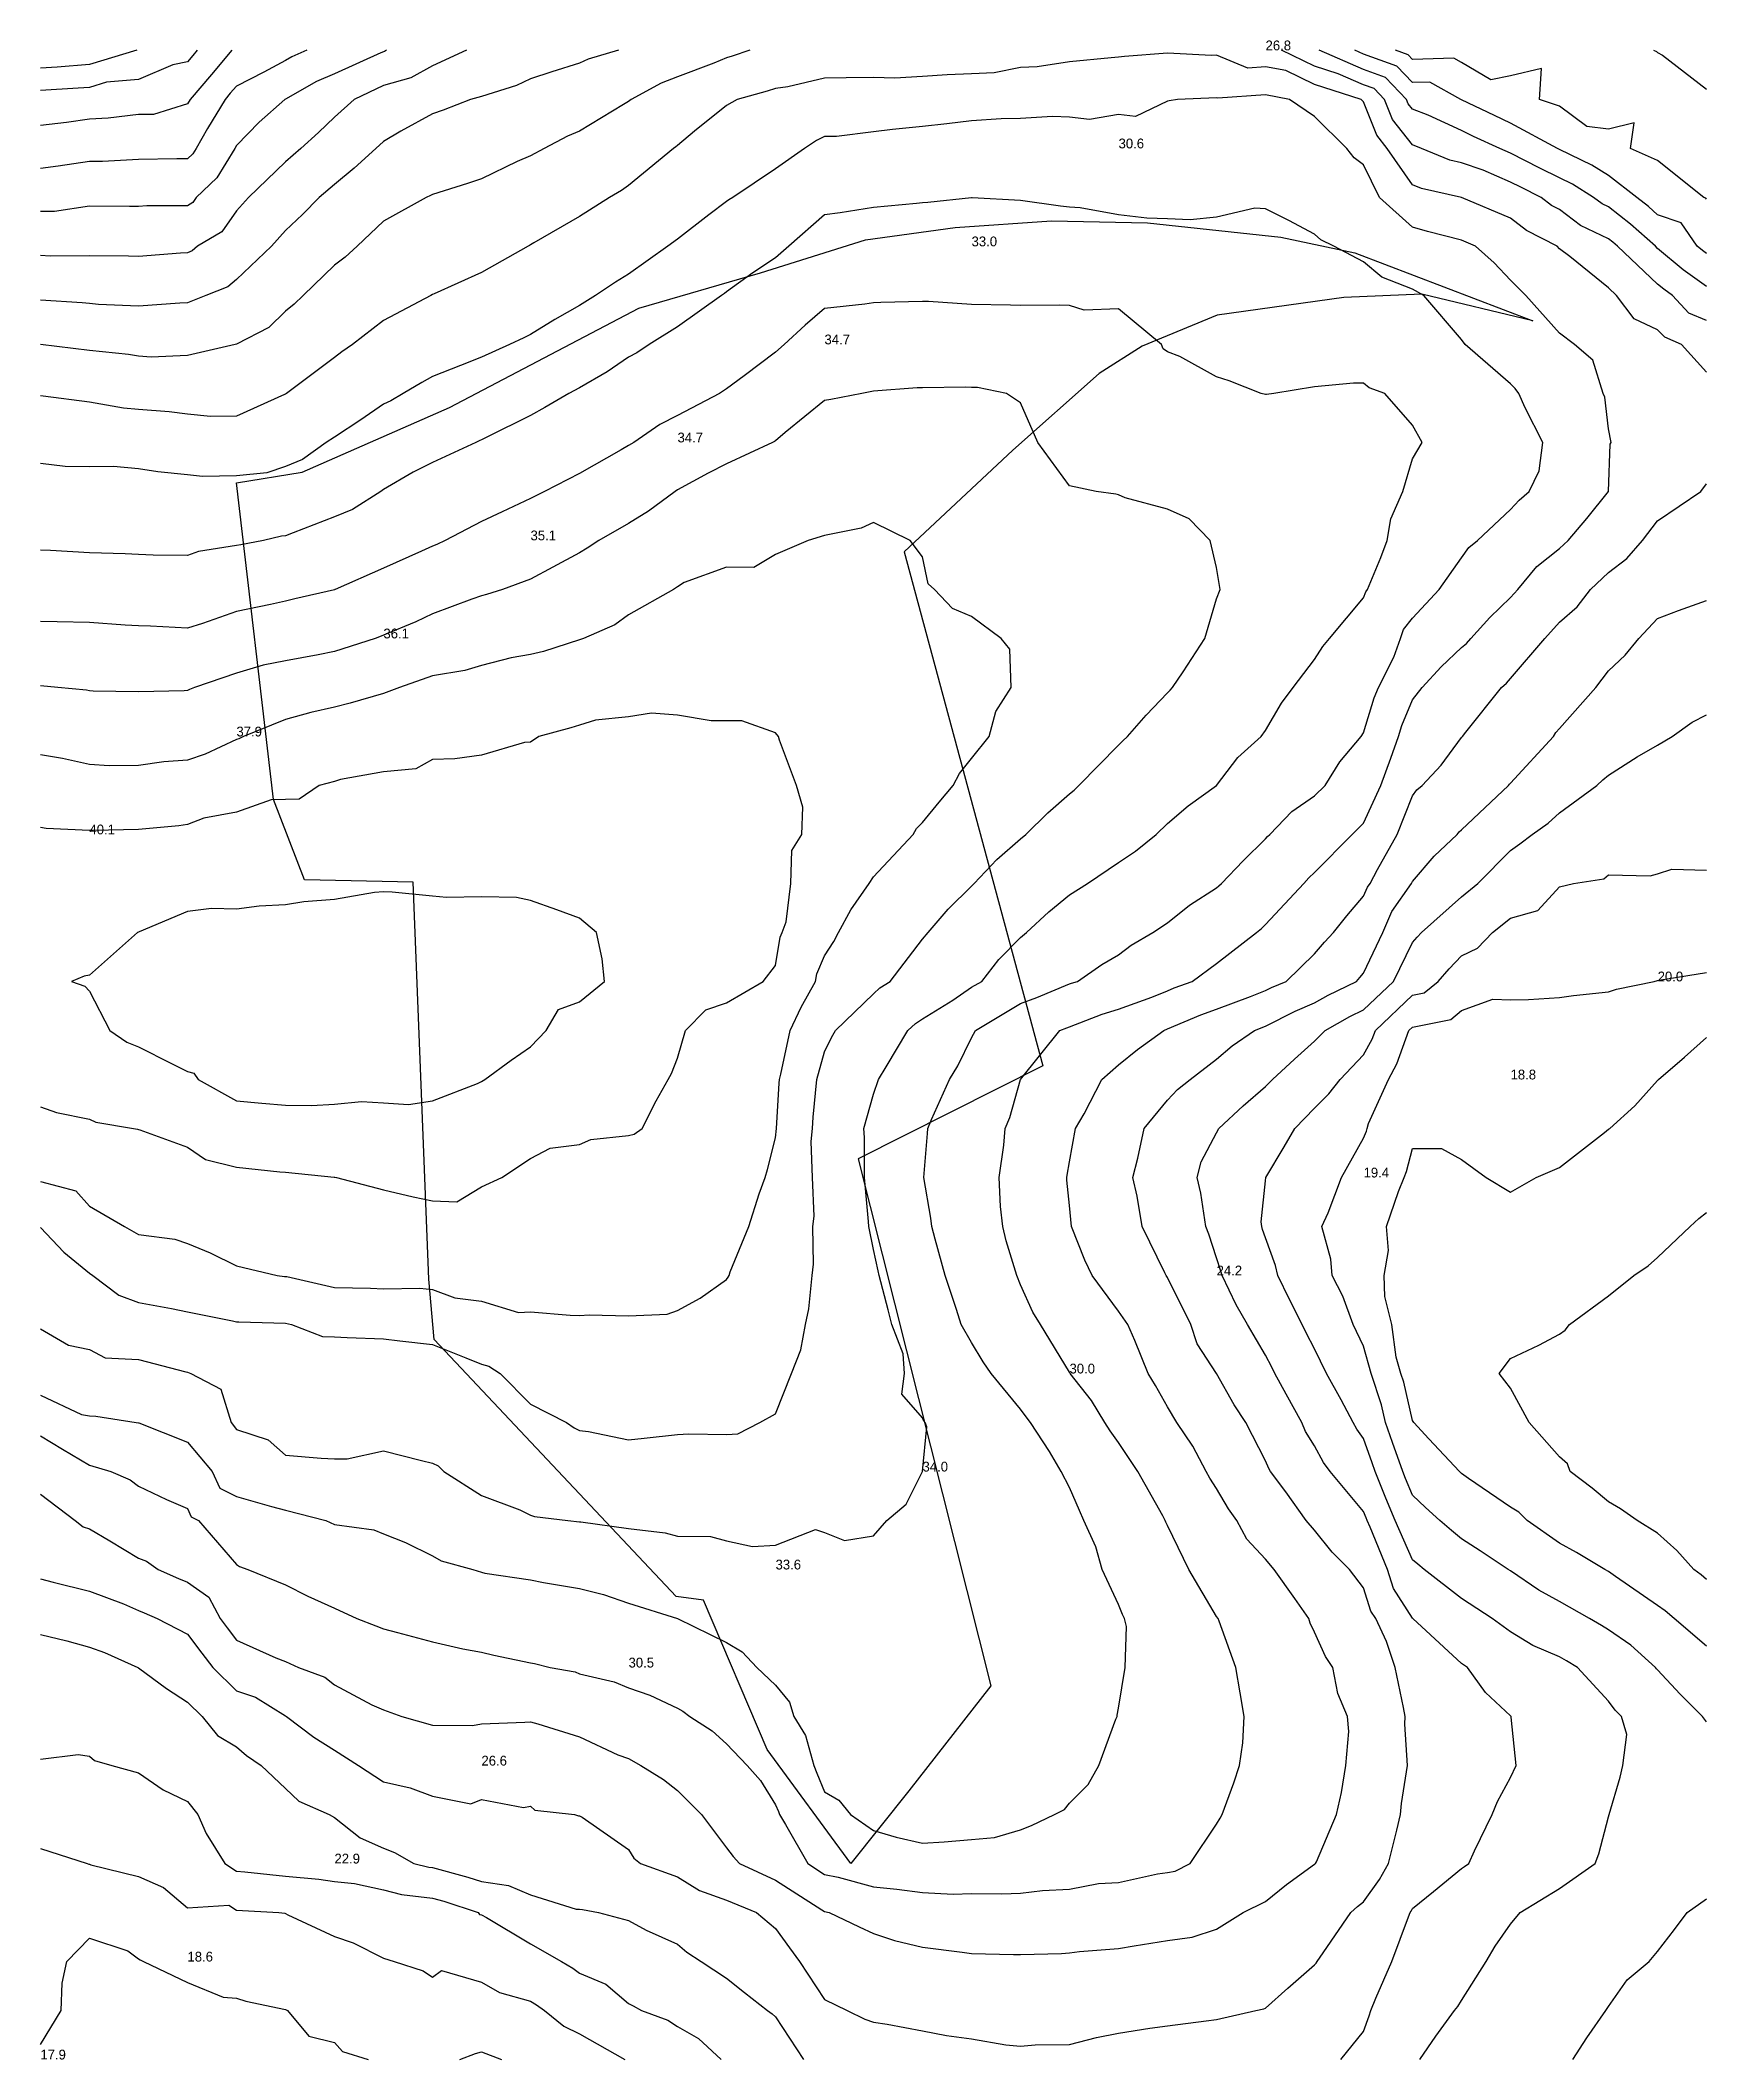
# Model space of a CAD drawing. Extents: x 0 to 170, y 0 to 206.
import ezdxf

# ---------------------------------------------------------------- set-up
doc = ezdxf.new("R2010")
doc.units = 0
for name, color, linetype in [('CONTOURS_MAJEURES', 3, 'CONTINUOUS'), ('CONTOURS_MINEURES', 8, 'CONTINUOUS'), ('PARCELLE', 4, 'CONTINUOUS'), ('POINTS_COTES', 7, 'CONTINUOUS')]:
    doc.layers.add(name, color=color, linetype=linetype)

msp = doc.modelspace()

# ---------------------------------------------------------------- linework, layer by layer
at = {"layer": 'CONTOURS_MAJEURES'}
for points in [[(35.298, 205.002), (35.102, 204.895), (34.995, 204.863), (34.735, 204.742), (29.999, 202.615), (28.167, 201.831), (25.004, 200.034), (24.931, 199.994), (22.312, 197.685), (19.998, 195.278), (19.84, 194.998), (18.002, 191.998), (15.906, 190.002), (15.539, 189.465), (15.002, 189.145), (10.854, 189.145), (9.996, 189.079), (9.079, 189.084), (5.001, 189.105), (1.425, 188.574), (-0.005, 188.568)], [(170, 189.817), (169.924, 189.926), (169.706, 190.002), (165.004, 193.778), (162.233, 194.998), (162.605, 197.6), (159.998, 196.95), (157.768, 197.229), (155.003, 199.303), (152.933, 199.994), (153.143, 203.142), (149.996, 202.416), (147.998, 201.997), (145.001, 203.75), (144.197, 204.198), (139.995, 204.069), (139.541, 204.547), (138.272, 205.002)], [(164.587, 205.002), (164.879, 204.877), (165.004, 204.793), (165.504, 204.501), (170, 201.043)], [(-0.005, 63.646), (2.267, 62.269), (5.001, 60.655), (7.176, 59.996), (9.164, 59.163), (9.996, 58.514), (12.869, 57.129), (15.002, 56.213), (15.382, 55.379), (16.142, 54.999), (19.998, 50.513), (20.305, 50.309), (21.162, 50.003), (25.004, 48.444), (27.283, 47.28), (29.999, 46.042), (32.297, 44.995), (34.237, 44.237), (34.995, 43.95), (36.433, 43.56), (40.001, 42.635), (43.091, 41.905), (44.996, 41.566), (46.256, 41.256), (50.003, 40.49), (50.416, 40.412), (52.001, 39.999), (54.546, 39.547), (54.998, 39.366), (58.525, 38.523), (60.004, 37.937), (62.191, 37.19), (64.999, 35.835), (65.551, 35.554), (66.265, 35.002), (68.545, 33.55), (69.995, 32.226), (72.12, 29.995), (73.459, 28.456), (75.001, 25.985), (75.296, 25.294), (75.415, 24.999), (76.014, 23.986), (78.312, 20.002), (79.996, 18.883), (81.403, 18.595), (85.003, 17.611), (87.39, 17.388), (89.998, 17.041), (93.127, 16.873), (95.004, 16.924), (98.087, 16.912), (99.999, 16.974), (102.235, 17.236), (104.995, 17.368), (107.944, 17.945), (110.001, 18.08), (113.958, 18.962), (114.996, 19.071), (115.793, 19.205), (117.318, 20.002), (120.003, 24.021), (120.384, 24.618), (120.558, 24.999), (121.758, 28.24), (122.35, 29.995), (122.684, 32.314), (122.802, 35.002), (122.406, 37.406), (121.979, 39.999), (120.261, 44.737), (120.164, 44.995), (120.003, 45.213), (117.179, 50.003), (114.996, 54.473), (114.824, 54.827), (114.74, 54.999), (114.505, 55.491), (111.978, 59.996), (110.001, 62.957), (109.136, 64.138), (108.592, 65.003), (107.243, 67.247), (105.078, 69.999), (104.995, 70.142), (102.041, 74.996), (101.255, 76.254), (99.999, 79.054), (99.607, 80.003), (98.545, 83.545), (98.198, 85), (97.947, 87.053), (97.816, 89.996), (98.305, 93.305), (98.441, 95.004), (98.899, 96.105), (99.999, 100), (104.019, 104.996), (104.733, 105.259), (104.995, 105.368), (108.343, 106.655), (110.001, 107.169), (113.407, 108.411), (114.996, 109.049), (115.667, 109.333), (117.5, 110.004), (120.003, 111.845), (124.077, 115), (124.585, 115.413), (124.998, 115.798), (128.909, 119.997), (129.415, 120.586), (130.004, 121.127), (133.841, 125.004), (135, 126.154), (136.755, 130.001), (137.768, 132.77), (138.562, 134.997), (138.894, 136.1), (139.995, 138.717), (140.989, 140.004), (142.918, 142.083), (145.001, 144.069), (145.509, 144.493), (145.954, 145.001), (147.878, 147.119), (149.996, 149.171), (150.753, 149.997), (152.677, 152.324), (155.003, 154.188), (155.867, 155.005), (157.782, 157.221), (159.998, 160.001), (160.171, 164.825), (160.259, 164.998), (159.998, 166.388), (159.611, 169.618), (159.443, 170.005), (158.376, 173.379), (156.529, 175.001), (155.003, 176.146), (151.54, 179.998), (149.996, 181.557), (148.331, 183.336), (146.421, 185.005), (145.001, 185.638), (141.512, 186.52), (139.995, 186.946), (136.624, 190.002), (135, 193.333), (134.041, 194.039), (133.3, 194.998), (130.004, 198.261), (127.425, 199.994), (124.998, 200.454), (120.126, 200.118), (120.003, 200.168), (115.998, 199.994), (115.158, 199.833), (114.996, 199.806), (111.73, 198.265), (110.001, 198.462), (107.036, 197.957), (104.995, 198.17), (103.261, 198.26), (99.999, 198.034), (98.025, 198.019), (95.004, 197.802), (92.485, 197.512), (89.998, 197.246), (86.921, 196.917), (85.003, 196.699), (81.217, 196.217), (79.996, 196.197), (79.177, 195.817), (77.971, 194.998), (75.001, 192.904), (70.638, 190.002), (70.241, 189.756), (69.995, 189.589), (68.196, 188.203), (64.999, 185.745), (64.013, 185.005), (60.004, 182.175), (58.658, 181.344), (56.622, 179.998), (54.998, 178.964), (52.473, 177.527), (50.003, 176.018), (49.333, 175.67), (47.87, 175.001), (44.996, 173.711), (42.846, 172.85), (40.001, 171.712), (38.909, 171.095), (37.026, 170.005), (35.761, 169.239), (34.995, 168.901), (32.684, 167.314), (29.999, 165.541), (29.157, 164.998), (26.745, 163.256), (25.004, 162.552), (23.097, 161.905), (19.998, 161.599), (16.519, 161.518), (15.002, 161.7), (11.98, 161.981), (9.996, 162.304), (7.46, 162.538), (5.001, 162.499), (2.537, 162.538), (-0.005, 162.85)], [(-0.005, 97.204), (1.634, 96.64), (5.001, 95.96), (5.639, 95.641), (9.497, 95.004), (9.918, 94.925), (9.996, 94.902), (10.144, 94.856), (15.002, 93.085), (16.844, 91.842), (19.998, 91.047), (24.417, 90.583), (25.004, 90.529), (29.96, 90.036), (29.999, 90.035), (30.036, 90.033), (30.217, 89.996), (34.995, 88.733), (38.036, 88.035), (40.001, 87.611), (42.469, 87.527), (44.996, 89.053), (47.082, 89.996), (50.003, 91.943), (52.001, 93.001), (54.998, 93.369), (56.142, 93.859), (60.004, 94.288), (60.588, 94.418), (61.409, 95.004), (62.814, 97.814), (64.054, 100), (64.397, 100.603), (64.999, 102.186), (65.802, 104.996), (67.88, 107.117), (69.995, 107.832), (73.749, 110.004), (75.001, 111.624), (75.469, 114.532), (75.669, 115), (76.096, 116.096), (76.55, 119.997), (76.654, 123.348), (77.681, 125.004), (77.783, 127.787), (77.13, 130.001), (75.395, 134.603), (75.301, 134.997), (75.001, 135.373), (71.571, 136.573), (69.995, 136.603), (68.422, 136.573), (64.999, 137.154), (62.359, 137.358), (60.004, 137.012), (56.644, 136.643), (54.998, 136.142), (54.123, 135.874), (50.864, 134.997), (50.003, 134.402), (49.392, 134.388), (44.996, 133.102), (42.272, 132.726), (40.001, 132.655), (38.299, 131.699), (34.995, 131.373), (30.599, 130.6), (29.999, 130.392), (28.449, 130.001), (26.392, 128.613), (25.004, 128.573), (23.532, 128.531), (19.998, 127.267), (16.668, 126.67), (15.002, 126.025), (14.123, 125.882), (9.996, 125.5), (5.406, 125.409), (5.001, 125.404), (0.601, 125.609), (-0.005, 125.718)], [(170, 34.446), (169.597, 35.002), (167.291, 37.29), (165.004, 39.749), (164.877, 39.872), (164.787, 39.999), (162.277, 42.273), (159.998, 43.833), (159.282, 44.279), (158.039, 44.995), (155.003, 46.749), (152.894, 47.893), (149.996, 49.849), (149.759, 50.003), (146.9, 51.903), (145.001, 53.126), (143.969, 53.969), (142.776, 54.999), (141.331, 56.333), (139.995, 57.584), (139.29, 59.29), (139.007, 59.996), (137.949, 62.952), (137.231, 65.003), (136.813, 66.817), (135.784, 69.999), (135, 72.793), (133.938, 74.996), (132.88, 77.879), (131.784, 80.003), (131.66, 81.66), (130.752, 85), (131.395, 86.391), (132.758, 89.996), (135, 94.016), (135.286, 94.716), (135.362, 95.004), (135.499, 95.503), (137.527, 100), (138.405, 101.59), (139.634, 104.996), (139.995, 105.338), (143.889, 106.109), (145.001, 107.019), (148.201, 108.204), (149.996, 108.116), (151.839, 108.161), (155.003, 108.349), (156.435, 108.568), (159.998, 108.945), (160.806, 109.195), (164.647, 110.004), (165.004, 110.107), (165.114, 110.114), (170, 110.921)], [(-0.005, 21.528), (4.763, 20.002), (4.942, 19.944), (5.001, 19.946), (5.131, 19.872), (9.996, 18.677), (12.55, 17.55), (15.002, 15.495), (19.234, 15.761), (19.998, 15.252), (24.337, 14.995), (24.929, 14.92), (25.004, 14.899), (25.236, 14.762), (29.999, 12.559), (31.896, 11.895), (34.995, 10.345), (36.083, 9.998), (39.042, 9.042), (40.001, 8.392), (40.928, 9.071), (44.996, 7.883), (46.827, 6.829), (50.003, 5.948), (50.597, 5.596), (51.43, 5.002), (53.386, 3.39), (54.998, 2.608), (59.631, 0.006)], [(156.359, 0.006), (157.783, 2.221), (159.704, 5.002), (159.998, 5.418), (161.881, 8.119), (164.154, 9.998), (165.004, 11.02), (166.718, 13.28), (168.019, 14.995), (170, 16.382)]]:
    msp.add_lwpolyline(points, dxfattribs=at)
at = {"layer": 'CONTOURS_MINEURES'}
for points in [[(9.841, 205.002), (5.001, 203.55), (1.714, 203.283), (-0.005, 203.181)], [(15.991, 205.002), (15.539, 204.464), (15.002, 203.834), (13.511, 203.51), (9.996, 202.01), (6.754, 201.752), (5.001, 201.226), (3.862, 201.134), (-0.005, 200.905)], [(19.521, 205.002), (17.457, 202.541), (15.287, 199.994), (15.002, 199.527), (11.523, 198.471), (9.996, 198.443), (6.918, 198.078), (5.001, 197.987), (2.648, 197.646), (-0.005, 197.342)], [(27.187, 205.002), (25.657, 204.348), (25.004, 203.977), (22.779, 202.776), (19.998, 201.362), (19.375, 200.619), (18.842, 199.994), (17.046, 197.042), (15.891, 194.998), (15.553, 194.447), (15.002, 193.922), (13.925, 193.922), (9.996, 193.849), (6.339, 193.66), (5.001, 193.666), (1.812, 193.185), (-0.005, 192.956)], [(35.298, 205.002), (35.102, 204.895), (34.995, 204.863), (34.735, 204.742), (29.999, 202.615), (28.167, 201.831), (25.004, 200.034), (24.931, 199.994), (22.312, 197.685), (19.998, 195.278), (19.84, 194.998), (18.002, 191.998), (15.906, 190.002), (15.539, 189.465), (15.002, 189.145), (10.854, 189.145), (9.996, 189.079), (9.079, 189.084), (5.001, 189.105), (1.425, 188.574), (-0.005, 188.568)], [(43.484, 205.002), (40.001, 203.423), (37.786, 202.21), (34.995, 201.398), (31.998, 199.994), (29.999, 198.184), (28.38, 196.618), (26.561, 194.998), (25.004, 193.638), (21.216, 190.002), (19.998, 188.642), (18.522, 186.482), (16.041, 185.005), (15.476, 184.53), (15.002, 184.344), (14.287, 184.29), (9.996, 183.963), (9.002, 184.009), (5.001, 184.028), (0.991, 184.009), (-0.005, 184.072)], [(58.965, 205.002), (55.885, 204.115), (54.998, 203.696), (52.181, 202.819), (50.003, 202.086), (48.584, 201.413), (44.996, 200.277), (43.886, 199.994), (41.094, 198.902), (40.001, 198.537), (36.756, 196.756), (34.995, 195.686), (34.229, 194.998), (32.025, 192.973), (29.999, 191.329), (28.456, 190.002), (26.744, 188.261), (25.004, 186.604), (23.584, 185.005), (19.998, 181.611), (19.123, 180.875), (16.884, 179.998), (15.002, 179.243), (14.218, 179.215), (9.996, 178.899), (5.916, 179.082), (5.001, 179.169), (4.255, 179.254), (-0.005, 179.523)], [(72.389, 205.002), (70.585, 204.412), (69.995, 204.251), (68.697, 203.701), (64.999, 202.302), (63.34, 201.658), (60.256, 199.994), (60.122, 199.877), (60.004, 199.791), (59.493, 199.485), (54.998, 196.757), (53.763, 196.233), (51.395, 194.998), (50.003, 194.253), (48.652, 193.65), (44.996, 191.901), (43.569, 191.429), (40.001, 190.288), (39.815, 190.188), (39.34, 190.002), (34.995, 187.557), (32.301, 185.005), (31.106, 183.896), (29.999, 183.068), (26.816, 179.998), (25.901, 179.1), (25.004, 178.404), (23.292, 176.71), (19.998, 175.034), (19.866, 175.001), (15.002, 173.867), (11.292, 173.708), (9.996, 173.807), (8.969, 173.974), (5.001, 174.383), (-0.005, 175.001)], [(170, 172.153), (167.439, 175.001), (165.721, 175.719), (165.004, 176.488), (162.615, 177.613), (160.822, 179.998), (159.998, 180.753), (156.031, 183.974), (155.003, 184.742), (154.741, 185.005), (151.623, 186.628), (149.996, 187.877), (145.001, 190.002), (140.904, 190.909), (139.995, 191.292), (137.397, 194.998), (136.341, 196.34), (135, 199.739), (134.743, 199.994), (130.004, 201.531), (127.068, 202.932), (124.998, 203.323), (123.2, 203.199), (120.003, 204.503), (119.482, 204.481), (114.996, 204.716), (110.62, 204.382), (110.001, 204.304), (109.247, 204.248), (104.995, 203.835), (101.692, 203.305), (99.999, 203.238), (97.293, 202.708), (95.004, 202.621), (92.51, 202.489), (89.998, 202.336), (87.167, 202.164), (85.003, 202.227), (82.205, 202.204), (79.996, 202.158), (76.27, 201.267), (75.001, 201.11), (74.161, 200.835), (71.08, 199.994), (69.995, 199.382), (66.748, 196.747), (64.999, 195.308), (64.835, 195.163), (64.607, 194.998), (60.004, 191.205), (59.289, 190.715), (58.061, 190.002), (54.998, 188.051), (50.343, 185.346), (50.003, 185.147), (49.907, 185.101), (49.756, 185.005), (44.996, 182.341), (40.167, 180.165), (40.001, 180.088), (39.828, 179.998), (34.995, 177.431), (31.843, 175.001), (30.762, 174.238), (29.999, 173.666), (25.119, 170.005), (25.004, 169.93), (24.886, 169.887), (19.998, 167.662), (17.357, 167.645), (15.002, 167.888), (13.131, 168.134), (9.996, 168.372), (8.475, 168.48), (5.001, 169.105), (0.271, 169.729), (-0.005, 169.753)], [(170, 177.438), (168.194, 178.192), (166.51, 179.998), (165.625, 180.62), (165.004, 181.145), (160.922, 185.005), (160.433, 185.44), (159.998, 185.784), (157.131, 187.134), (155.003, 188.757), (154.183, 189.184), (153.118, 190.002), (151.031, 191.034), (149.996, 191.564), (147.21, 192.789), (145.001, 193.52), (143.789, 193.789), (140.918, 194.998), (139.995, 195.345), (137.947, 197.946), (137.139, 199.994), (136.096, 201.094), (135, 201.487), (132.393, 202.608), (130.004, 203.382), (126.609, 205.002)], [(170, 180.905), (167.596, 182.595), (165.004, 184.787), (164.773, 185.005), (162.247, 187.25), (159.998, 189.028), (159.336, 189.34), (158.469, 190.002), (156.332, 191.331), (155.003, 191.983), (152.983, 192.982), (149.996, 194.512), (148.89, 194.998), (146.229, 196.226), (145.001, 196.821), (141.605, 198.387), (139.995, 198.992), (139.553, 199.553), (139.379, 199.994), (137.245, 202.245), (135, 203.049), (130.458, 205.002)], [(170, 184.266), (169.566, 184.571), (169.052, 185.005), (167.388, 187.389), (165.004, 188.222), (164.061, 189.06), (162.87, 190.002), (159.998, 192.222), (158.287, 193.287), (155.003, 194.896), (154.934, 194.93), (154.801, 194.998), (149.996, 197.581), (148.345, 198.343), (145.001, 199.963), (144.933, 199.994), (141.761, 201.761), (139.995, 201.707), (138.393, 203.396), (135, 204.611), (134.091, 205.002)], [(170, 189.817), (169.924, 189.926), (169.706, 190.002), (165.004, 193.778), (162.233, 194.998), (162.605, 197.6), (159.998, 196.95), (157.768, 197.229), (155.003, 199.303), (152.933, 199.994), (153.143, 203.142), (149.996, 202.416), (147.998, 201.997), (145.001, 203.75), (144.197, 204.198), (139.995, 204.069), (139.541, 204.547), (138.272, 205.002)], [(164.587, 205.002), (164.879, 204.877), (165.004, 204.793), (165.504, 204.501), (170, 201.043)], [(-0.005, 63.646), (2.267, 62.269), (5.001, 60.655), (7.176, 59.996), (9.164, 59.163), (9.996, 58.514), (12.869, 57.129), (15.002, 56.213), (15.382, 55.379), (16.142, 54.999), (19.998, 50.513), (20.305, 50.309), (21.162, 50.003), (25.004, 48.444), (27.283, 47.28), (29.999, 46.042), (32.297, 44.995), (34.237, 44.237), (34.995, 43.95), (36.433, 43.56), (40.001, 42.635), (43.091, 41.905), (44.996, 41.566), (46.256, 41.256), (50.003, 40.49), (50.416, 40.412), (52.001, 39.999), (54.546, 39.547), (54.998, 39.366), (58.525, 38.523), (60.004, 37.937), (62.191, 37.19), (64.999, 35.835), (65.551, 35.554), (66.265, 35.002), (68.545, 33.55), (69.995, 32.226), (72.12, 29.995), (73.459, 28.456), (75.001, 25.985), (75.296, 25.294), (75.415, 24.999), (76.014, 23.986), (78.312, 20.002), (79.996, 18.883), (81.403, 18.595), (85.003, 17.611), (87.39, 17.388), (89.998, 17.041), (93.127, 16.873), (95.004, 16.924), (98.087, 16.912), (99.999, 16.974), (102.235, 17.236), (104.995, 17.368), (107.944, 17.945), (110.001, 18.08), (113.958, 18.962), (114.996, 19.071), (115.793, 19.205), (117.318, 20.002), (120.003, 24.021), (120.384, 24.618), (120.558, 24.999), (121.758, 28.24), (122.35, 29.995), (122.684, 32.314), (122.802, 35.002), (122.406, 37.406), (121.979, 39.999), (120.261, 44.737), (120.164, 44.995), (120.003, 45.213), (117.179, 50.003), (114.996, 54.473), (114.824, 54.827), (114.74, 54.999), (114.505, 55.491), (111.978, 59.996), (110.001, 62.957), (109.136, 64.138), (108.592, 65.003), (107.243, 67.247), (105.078, 69.999), (104.995, 70.142), (102.041, 74.996), (101.255, 76.254), (99.999, 79.054), (99.607, 80.003), (98.545, 83.545), (98.198, 85), (97.947, 87.053), (97.816, 89.996), (98.305, 93.305), (98.441, 95.004), (98.899, 96.105), (99.999, 100), (104.019, 104.996), (104.733, 105.259), (104.995, 105.368), (108.343, 106.655), (110.001, 107.169), (113.407, 108.411), (114.996, 109.049), (115.667, 109.333), (117.5, 110.004), (120.003, 111.845), (124.077, 115), (124.585, 115.413), (124.998, 115.798), (128.909, 119.997), (129.415, 120.586), (130.004, 121.127), (133.841, 125.004), (135, 126.154), (136.755, 130.001), (137.768, 132.77), (138.562, 134.997), (138.894, 136.1), (139.995, 138.717), (140.989, 140.004), (142.918, 142.083), (145.001, 144.069), (145.509, 144.493), (145.954, 145.001), (147.878, 147.119), (149.996, 149.171), (150.753, 149.997), (152.677, 152.324), (155.003, 154.188), (155.867, 155.005), (157.782, 157.221), (159.998, 160.001), (160.171, 164.825), (160.259, 164.998), (159.998, 166.388), (159.611, 169.618), (159.443, 170.005), (158.376, 173.379), (156.529, 175.001), (155.003, 176.146), (151.54, 179.998), (149.996, 181.557), (148.331, 183.336), (146.421, 185.005), (145.001, 185.638), (141.512, 186.52), (139.995, 186.946), (136.624, 190.002), (135, 193.333), (134.041, 194.039), (133.3, 194.998), (130.004, 198.261), (127.425, 199.994), (124.998, 200.454), (120.126, 200.118), (120.003, 200.168), (115.998, 199.994), (115.158, 199.833), (114.996, 199.806), (111.73, 198.265), (110.001, 198.462), (107.036, 197.957), (104.995, 198.17), (103.261, 198.26), (99.999, 198.034), (98.025, 198.019), (95.004, 197.802), (92.485, 197.512), (89.998, 197.246), (86.921, 196.917), (85.003, 196.699), (81.217, 196.217), (79.996, 196.197), (79.177, 195.817), (77.971, 194.998), (75.001, 192.904), (70.638, 190.002), (70.241, 189.756), (69.995, 189.589), (68.196, 188.203), (64.999, 185.745), (64.013, 185.005), (60.004, 182.175), (58.658, 181.344), (56.622, 179.998), (54.998, 178.964), (52.473, 177.527), (50.003, 176.018), (49.333, 175.67), (47.87, 175.001), (44.996, 173.711), (42.846, 172.85), (40.001, 171.712), (38.909, 171.095), (37.026, 170.005), (35.761, 169.239), (34.995, 168.901), (32.684, 167.314), (29.999, 165.541), (29.157, 164.998), (26.745, 163.256), (25.004, 162.552), (23.097, 161.905), (19.998, 161.599), (16.519, 161.518), (15.002, 161.7), (11.98, 161.981), (9.996, 162.304), (7.46, 162.538), (5.001, 162.499), (2.537, 162.538), (-0.005, 162.85)], [(-0.005, 67.779), (4.203, 65.8), (5.001, 65.677), (5.64, 65.642), (9.779, 65.003), (9.996, 64.973), (10.038, 64.961), (15.002, 62.975), (17.532, 59.996), (18.304, 58.301), (19.998, 57.454), (23.561, 56.44), (25.004, 56.048), (29.123, 54.999), (29.999, 54.593), (34.031, 54.036), (34.995, 53.637), (37.248, 52.751), (40.001, 51.377), (40.897, 50.899), (44.122, 50.003), (44.996, 49.725), (45.358, 49.641), (50.003, 48.949), (51.32, 48.682), (54.998, 48.045), (57.446, 47.444), (60.004, 46.566), (64.999, 44.995), (69.995, 42.551), (71.606, 41.607), (73.091, 39.999), (75.001, 38.21), (76.444, 36.446), (76.856, 35.002), (78.06, 33.061), (78.902, 29.995), (79.229, 29.228), (79.996, 27.326), (81.476, 26.476), (82.656, 24.999), (85.003, 23.369), (87.308, 22.693), (89.998, 22.06), (92.216, 22.216), (95.004, 22.442), (97.342, 22.66), (99.999, 23.424), (101.126, 23.872), (103.481, 24.999), (104.475, 25.519), (104.995, 26.161), (106.916, 28.078), (107.999, 29.995), (109.715, 34.716), (109.874, 35.002), (109.874, 35.129), (110.001, 35.835), (110.658, 39.999), (110.823, 44.173), (110.62, 44.995), (110.402, 45.397), (110.001, 46.442), (108.332, 50.003), (107.679, 52.32), (106.465, 54.999), (106.013, 56.015), (104.995, 58.36), (104.139, 59.996), (102.951, 62.044), (101.006, 65.003), (100.579, 65.583), (99.999, 66.356), (97.011, 69.999), (96.178, 71.174), (95.004, 73.173), (93.956, 74.996), (93.468, 76.532), (92.311, 80.003), (91.302, 83.699), (90.953, 85), (90.838, 85.838), (90.116, 89.996), (90.506, 94.496), (90.545, 95.004), (90.92, 95.924), (92.755, 100), (93.606, 101.395), (95.004, 104.244), (95.394, 104.996), (99.999, 107.743), (101.649, 108.35), (104.995, 109.741), (105.184, 109.814), (105.796, 110.004), (108.278, 111.724), (110.001, 112.717), (111.299, 113.702), (113.485, 115), (114.996, 115.991), (117.224, 117.773), (120.003, 119.564), (120.242, 119.758), (120.498, 119.997), (122.707, 122.294), (124.998, 124.549), (125.208, 124.794), (125.437, 125.004), (127.68, 127.324), (130.004, 128.941), (131.072, 130.001), (132.584, 132.417), (134.741, 134.997), (135, 135.363), (136.072, 138.929), (136.524, 140.004), (138.086, 143.092), (138.753, 145.001), (139.088, 145.908), (139.995, 147.061), (142.722, 149.997), (145.001, 153.22), (145.739, 154.266), (146.631, 155.005), (149.996, 158.14), (150.881, 159.118), (151.899, 160.001), (152.905, 162.094), (153.283, 164.998), (151.483, 168.518), (150.824, 170.005), (150.479, 170.487), (149.996, 170.974), (145.354, 175.001), (145.001, 175.501), (141.139, 179.998), (139.995, 180.619), (136.859, 181.862), (135, 183.421), (131.963, 185.005), (130.653, 185.654), (130.004, 186.239), (127.369, 187.635), (124.998, 188.818), (123.888, 188.891), (120.003, 187.975), (117.307, 187.696), (114.996, 187.808), (112.872, 187.877), (110.001, 188.233), (106.071, 188.927), (104.995, 189.012), (104.078, 189.085), (99.999, 189.686), (95.06, 189.946), (95.004, 189.952), (90.539, 189.462), (89.998, 189.457), (89.374, 189.377), (85.003, 188.965), (81.584, 188.417), (79.996, 188.214), (76.354, 185.005), (75.001, 183.832), (72.701, 182.299), (69.995, 180.369), (69.787, 180.206), (69.501, 179.998), (64.999, 176.798), (62.115, 175.001), (60.856, 174.15), (60.004, 173.687), (57.814, 172.191), (54.998, 170.578), (53.905, 170.005), (51.455, 168.549), (50.003, 167.729), (45.533, 165.534), (44.996, 165.254), (44.815, 165.18), (44.409, 164.998), (40.001, 162.954), (38.041, 161.958), (34.995, 160.191), (34.728, 160.001), (31.837, 158.163), (29.999, 157.393), (25.777, 155.778), (25.004, 155.465), (24.592, 155.416), (22.76, 155.005), (20.443, 154.56), (19.998, 154.471), (16.129, 153.876), (15.002, 153.467), (11.506, 153.495), (9.996, 153.563), (8.631, 153.636), (5.001, 153.744), (1.02, 153.98), (-0.005, 154.003)], [(-0.005, 74.561), (2.875, 72.874), (5.001, 72.436), (6.611, 71.61), (9.996, 71.435), (14.846, 70.156), (15.002, 70.125), (15.335, 69.999), (18.399, 68.401), (19.472, 65.003), (19.998, 64.288), (23.233, 63.231), (25.004, 61.665), (28.651, 61.347), (29.999, 61.285), (31.306, 61.305), (34.995, 62.107), (38.871, 61.126), (40.001, 60.851), (40.57, 60.566), (41.147, 59.996), (44.996, 57.549), (48.918, 56.082), (50.003, 55.532), (50.416, 55.413), (53.823, 54.999), (54.998, 54.875), (55.147, 54.85), (60.004, 54.193), (63.736, 53.736), (64.999, 53.394), (68.366, 53.37), (69.995, 52.936), (72.645, 52.354), (75.001, 52.47), (79.079, 54.081), (79.996, 53.784), (82.044, 52.955), (85.003, 53.421), (86.365, 54.999), (88.333, 56.665), (89.998, 59.996), (90.453, 64.548), (90.258, 65.003), (90.125, 65.13), (89.998, 65.468), (87.903, 67.904), (88.177, 69.999), (88.01, 71.988), (86.88, 74.996), (86.491, 76.488), (85.575, 80.003), (85.468, 80.469), (85.003, 82.648), (84.529, 85), (84.499, 85.503), (84.064, 89.996), (84.064, 94.065), (84.013, 95.004), (85.003, 98.512), (85.509, 100), (86.298, 101.295), (88.496, 104.996), (89.274, 105.722), (89.998, 106.175), (93.079, 108.078), (95.004, 109.419), (96.062, 110.004), (97.777, 112.227), (99.999, 114.472), (100.603, 115), (102.892, 117.104), (104.995, 118.844), (106.815, 119.997), (110.001, 122.143), (111.717, 123.284), (113.833, 125.004), (114.996, 126.122), (117.091, 127.91), (120.003, 130.001), (122.164, 132.835), (124.551, 134.997), (124.998, 135.61), (126.617, 138.385), (127.83, 140.004), (130.004, 142.847), (130.842, 144.163), (131.509, 145.001), (135, 149.141), (135.231, 149.766), (135.413, 149.997), (136.754, 153.246), (137.397, 155.005), (137.794, 157.207), (139.02, 160.001), (139.995, 163.332), (140.98, 164.998), (139.995, 166.765), (137.177, 170.005), (135.573, 170.579), (135, 171.028), (133.976, 171.028), (130.004, 170.662), (125.832, 170.005), (125.11, 169.892), (124.998, 169.894), (124.564, 170.005), (121.282, 171.285), (120.003, 171.697), (116.248, 173.752), (114.996, 174.224), (114.548, 174.553), (114.394, 175.001), (110.001, 178.642), (106.504, 178.492), (104.995, 178.951), (103.996, 178.999), (99.999, 178.963), (98.992, 178.99), (95.004, 179.061), (90.624, 179.373), (89.998, 179.385), (85.736, 179.264), (85.003, 179.236), (84.113, 179.11), (79.996, 178.662), (78.041, 176.958), (75.889, 175.001), (75.001, 174.194), (71.797, 171.804), (69.995, 170.469), (69.281, 170.005), (64.999, 167.752), (63.188, 166.813), (60.544, 164.998), (60.004, 164.673), (59.248, 164.243), (54.998, 161.829), (51.43, 160.001), (50.003, 159.287), (47.096, 157.906), (44.996, 156.932), (41.288, 155.005), (40.428, 154.577), (40.001, 154.414), (38.881, 153.885), (34.995, 152.154), (30.083, 149.997), (30.023, 149.974), (29.999, 149.964), (25.971, 149.03), (25.004, 148.806), (23.464, 148.46), (19.998, 147.754), (16.527, 146.526), (15.002, 146.028), (11.239, 146.242), (9.996, 146.294), (8.637, 146.36), (5.001, 146.632), (1.697, 146.7), (-0.005, 146.734)], [(-0.005, 84.89), (2.382, 82.386), (5.001, 80.23), (5.351, 80.003), (7.985, 77.987), (9.996, 77.248), (13.37, 76.629), (15.002, 76.283), (19.608, 75.387), (19.998, 75.284), (20.254, 75.252), (25.004, 75.139), (25.616, 74.996), (28.765, 73.761), (29.999, 73.725), (31.309, 73.686), (34.995, 73.535), (36.675, 73.319), (40.001, 72.944), (43.414, 71.582), (44.996, 70.94), (45.759, 70.761), (46.903, 69.999), (50.003, 66.869), (53.69, 65.003), (54.459, 64.463), (54.998, 64.181), (55.931, 64.069), (60.004, 63.244), (61.588, 63.415), (64.999, 63.785), (66.167, 63.832), (69.995, 63.783), (71.141, 63.857), (73.392, 65.003), (75.001, 65.885), (76.627, 69.999), (77.595, 72.401), (78.05, 74.996), (78.411, 76.586), (78.726, 80.003), (78.863, 81.137), (78.805, 85), (78.958, 86.039), (78.79, 89.996), (78.651, 93.655), (78.78, 95.004), (78.848, 96.153), (79.231, 100), (79.996, 102.815), (80.712, 104.283), (81.121, 104.996), (85.003, 108.743), (85.654, 109.351), (86.699, 110.004), (89.998, 114.322), (90.578, 115), (92.628, 117.371), (95.004, 119.716), (95.267, 119.997), (97.569, 122.433), (99.999, 124.549), (100.548, 125.004), (102.798, 127.201), (104.995, 129.149), (105.467, 129.529), (105.945, 130.001), (110.001, 134.1), (110.452, 134.546), (110.898, 134.997), (112.822, 137.177), (114.996, 139.448), (115.269, 139.732), (115.491, 140.004), (116.598, 141.603), (118.787, 145.001), (120.003, 149.046), (120.38, 149.997), (120.003, 152.223), (119.344, 155.005), (117.199, 157.203), (114.996, 158.176), (110.658, 159.344), (110.001, 159.644), (109.713, 159.714), (107.726, 160.001), (104.995, 160.578), (101.758, 164.998), (99.999, 169.036), (98.572, 170.005), (95.594, 170.595), (95.004, 170.609), (94.389, 170.619), (89.998, 170.583), (89.438, 170.565), (85.003, 170.22), (84.811, 170.196), (83.811, 170.005), (80.637, 169.364), (79.996, 169.27), (76, 165.999), (75.001, 165.163), (74.898, 165.1), (74.702, 164.998), (69.995, 162.796), (68.127, 161.869), (64.999, 160.146), (64.775, 160.001), (62.026, 157.979), (60.004, 156.709), (56.987, 155.005), (55.796, 154.207), (54.998, 153.731), (52.265, 152.265), (50.003, 151.033), (47.142, 149.997), (45.511, 149.483), (44.996, 149.341), (44.008, 149.009), (40.001, 147.499), (38.293, 146.705), (34.995, 145.332), (34.758, 145.238), (34.162, 145.001), (29.999, 143.658), (28.334, 143.335), (25.004, 142.705), (22.718, 142.286), (19.998, 141.462), (15.704, 140.004), (15.203, 139.803), (15.002, 139.689), (14.654, 139.656), (9.996, 139.538), (5.388, 139.616), (5.001, 139.644), (4.716, 139.719), (1.783, 140.004), (-0.005, 140.167)], [(-0.005, 57.676), (3.529, 54.999), (4.346, 54.345), (5.001, 54.161), (7.082, 52.917), (9.996, 51.153), (10.835, 50.839), (12.01, 50.003), (14.089, 49.089), (15.002, 48.694), (17.181, 47.18), (18.34, 44.995), (19.056, 44.053), (19.998, 42.798), (24.014, 40.987), (25.004, 40.619), (26.346, 39.999), (29.024, 39.024), (29.999, 38.238), (33.824, 36.174), (34.995, 35.666), (36.872, 35.002), (40.001, 34.102), (44.069, 34.073), (44.996, 34.241), (49.423, 34.422), (50.003, 34.459), (50.756, 34.247), (54.998, 32.923), (58.92, 31.079), (60.004, 30.71), (61.253, 29.995), (63.569, 28.564), (64.999, 27.457), (67.457, 24.999), (69.995, 21.614), (70.693, 20.699), (71.312, 20.002), (75.001, 18.299), (79.716, 15.276), (79.996, 15.09), (80.46, 14.995), (83.551, 13.546), (85.003, 12.847), (87.153, 12.149), (89.998, 11.473), (94.06, 10.941), (95.004, 10.824), (99.28, 10.718), (99.999, 10.712), (104.176, 10.817), (104.995, 10.899), (106.017, 11.018), (110.001, 11.318), (111.59, 11.588), (114.996, 12.14), (117.5, 12.497), (120.003, 13.293), (122.719, 14.995), (124.998, 16.108), (127.147, 17.853), (130.004, 19.921), (130.048, 19.959), (130.103, 20.002), (130.186, 20.184), (132.242, 24.999), (132.737, 27.262), (133.201, 29.995), (133.479, 33.478), (133.373, 35.002), (132.36, 37.359), (131.877, 39.999), (131.13, 41.125), (130.004, 43.607), (129.535, 44.527), (129.403, 44.995), (127.975, 47.025), (125.872, 50.003), (124.998, 51.05), (123.087, 53.088), (122.057, 54.999), (121.205, 56.202), (120.003, 58.255), (119.313, 59.307), (118.947, 59.996), (117.577, 62.577), (115.93, 65.003), (114.996, 66.604), (113.765, 68.768), (113.021, 69.999), (111.645, 73.351), (110.942, 74.996), (110.001, 76.352), (107.305, 80.003), (106.551, 81.557), (105.211, 85), (104.995, 87.141), (104.737, 89.738), (104.727, 89.996), (104.758, 90.233), (104.995, 91.599), (105.594, 95.004), (106.488, 96.494), (108.29, 100), (110.001, 101.48), (111.938, 103.059), (114.608, 104.996), (114.996, 105.152), (118.402, 106.597), (120.003, 107.183), (123.461, 108.463), (124.998, 109.06), (125.622, 109.379), (127.097, 110.004), (130.004, 112.814), (131.01, 113.994), (131.933, 115), (133.296, 116.704), (135, 118.706), (135.385, 119.611), (135.656, 119.997), (136.42, 121.421), (138.43, 125.004), (139.995, 128.941), (140.446, 129.55), (140.968, 130.001), (142.917, 132.08), (145.001, 134.885), (145.049, 134.949), (145.101, 134.997), (145.435, 135.432), (149.06, 140.004), (149.57, 140.431), (149.996, 140.917), (153.482, 145.001), (155.003, 146.666), (156.791, 148.208), (158.154, 149.997), (159.998, 151.739), (161.86, 153.142), (163.464, 155.005), (165.004, 157.003), (169.412, 160.001), (170, 160.77)], [(-0.005, 89.578), (3.621, 88.618), (5.001, 87.069), (8.579, 85), (9.996, 84.18), (13.716, 83.716), (15.002, 83.272), (17.303, 82.304), (19.998, 80.983), (24.17, 80.003), (24.911, 79.91), (25.004, 79.908), (25.128, 79.879), (29.999, 78.776), (33.681, 78.687), (34.995, 78.642), (38.712, 78.714), (40.001, 78.58), (42.28, 77.719), (44.996, 77.384), (48.779, 76.22), (50.003, 76.292), (54.037, 75.959), (54.998, 75.912), (55.986, 75.984), (60.004, 75.876), (63.961, 76.036), (64.999, 76.427), (67.323, 77.674), (69.995, 79.603), (70.177, 79.821), (70.262, 80.003), (70.366, 80.373), (72.28, 85), (73.332, 88.331), (73.939, 89.996), (74.186, 90.811), (75.001, 94.041), (75.093, 95.004), (75.367, 99.634), (75.403, 100), (75.553, 100.552), (76.493, 104.996), (77.632, 107.367), (79.084, 110.004), (79.211, 110.79), (79.996, 112.627), (80.938, 114.06), (81.416, 115), (82.681, 117.317), (84.551, 119.997), (85.003, 120.668), (89.033, 125.004), (89.391, 125.611), (89.998, 126.2), (91.698, 128.304), (93.141, 130.001), (93.781, 131.221), (95.004, 132.757), (96.783, 134.997), (97.475, 137.528), (99.035, 140.004), (98.899, 143.9), (98.032, 145.001), (95.004, 147.221), (93.049, 148.046), (91.212, 149.997), (90.562, 150.561), (89.998, 153.336), (88.749, 155.005), (85.003, 156.822), (83.751, 156.254), (79.996, 155.504), (78.331, 155.005), (75.001, 153.574), (72.776, 152.223), (69.995, 152.283), (65.688, 150.688), (64.999, 150.251), (64.608, 149.997), (60.004, 147.417), (58.619, 146.383), (55.415, 145.001), (54.998, 144.838), (51.328, 143.675), (50.003, 143.348), (48.028, 143.03), (44.996, 142.248), (43.288, 141.713), (40.001, 141.178), (36.635, 140.004), (34.995, 139.383), (31.614, 138.386), (29.999, 137.976), (27.579, 137.423), (25.004, 136.732), (20.725, 134.997), (20.236, 134.759), (19.998, 134.699), (16.817, 133.182), (15.002, 132.588), (12.583, 132.415), (9.996, 132.037), (6.999, 131.999), (5.001, 132.122), (2.254, 132.742), (-0.005, 133.137)], [(-0.005, 49.03), (1.294, 48.703), (5.001, 47.803), (8.484, 46.511), (9.996, 45.83), (10.576, 45.575), (11.917, 44.995), (15.002, 43.41), (16.474, 41.471), (17.579, 39.999), (19.998, 37.612), (21.957, 36.958), (25.004, 35.057), (25.044, 35.042), (25.093, 35.002), (27.886, 32.884), (29.999, 31.56), (32.448, 29.995), (34.995, 28.319), (37.723, 27.722), (40.001, 26.859), (43.906, 26.089), (44.996, 26.517), (49.299, 25.701), (50.003, 25.847), (50.443, 25.439), (54.498, 24.999), (54.882, 24.882), (54.998, 24.852), (55.276, 24.721), (60.004, 21.418), (60.548, 20.547), (61.235, 20.002), (64.999, 18.639), (67.247, 17.247), (69.995, 16.269), (73.051, 14.995), (75.001, 13.373), (76.415, 11.413), (77.451, 9.998), (79.996, 6.118), (82.299, 5.002), (84.125, 4.126), (85.003, 3.797), (86.393, 3.611), (89.998, 2.92), (92.449, 2.451), (95.004, 2.107), (98.51, 1.495), (99.999, 1.364), (101.489, 1.495), (104.995, 1.528), (107.743, 2.26), (110.001, 2.682), (113.19, 3.195), (114.996, 3.443), (118.949, 3.95), (120.003, 4.085), (123.999, 5.002), (124.826, 5.174), (124.998, 5.231), (127.274, 7.273), (130.004, 9.676), (130.169, 9.834), (130.279, 9.998), (130.886, 10.88), (133.692, 14.995), (134.391, 15.604), (135, 16.082), (136.627, 18.371), (137.548, 20.002), (138.386, 23.389), (138.765, 24.999), (138.864, 26.13), (139.476, 29.995), (139.222, 34.228), (139.253, 35.002), (139.087, 35.911), (138.226, 39.999), (137.355, 42.64), (136.244, 44.995), (135.757, 45.755), (135, 48.143), (133.556, 50.003), (131.78, 51.779), (130.004, 54), (129.152, 54.999), (127.074, 57.924), (125.52, 59.996), (125.318, 60.316), (124.998, 61.073), (122.974, 65.003), (121.785, 66.786), (120.003, 69.999), (118.012, 73.01), (117.378, 74.996), (114.996, 79.786), (114.847, 80.003), (114.715, 80.285), (112.426, 85), (111.912, 88.084), (111.447, 89.996), (111.964, 91.963), (112.621, 95.004), (114.996, 97.883), (116.022, 98.976), (117.314, 100), (120.003, 102.055), (121.579, 103.42), (123.878, 104.996), (124.998, 105.432), (128.023, 106.978), (130.004, 107.816), (131.4, 108.604), (134.267, 110.004), (134.604, 110.399), (135, 110.83), (136.966, 115), (137.87, 117.126), (139.889, 119.997), (139.995, 120.194), (142.216, 122.783), (144.553, 125.004), (144.743, 125.261), (145.001, 125.484), (149.785, 130.001), (149.876, 130.121), (149.996, 130.234), (154.361, 134.997), (154.616, 135.384), (155.003, 135.822), (158.689, 140.004), (159.998, 141.691), (161.699, 143.303), (163.083, 145.001), (165.004, 147.036), (167.145, 147.856), (170, 148.853)], [(-0.005, 97.204), (1.634, 96.64), (5.001, 95.96), (5.639, 95.641), (9.497, 95.004), (9.918, 94.925), (9.996, 94.902), (10.144, 94.856), (15.002, 93.085), (16.844, 91.842), (19.998, 91.047), (24.417, 90.583), (25.004, 90.529), (29.96, 90.036), (29.999, 90.035), (30.036, 90.033), (30.217, 89.996), (34.995, 88.733), (38.036, 88.035), (40.001, 87.611), (42.469, 87.527), (44.996, 89.053), (47.082, 89.996), (50.003, 91.943), (52.001, 93.001), (54.998, 93.369), (56.142, 93.859), (60.004, 94.288), (60.588, 94.418), (61.409, 95.004), (62.814, 97.814), (64.054, 100), (64.397, 100.603), (64.999, 102.186), (65.802, 104.996), (67.88, 107.117), (69.995, 107.832), (73.749, 110.004), (75.001, 111.624), (75.469, 114.532), (75.669, 115), (76.096, 116.096), (76.55, 119.997), (76.654, 123.348), (77.681, 125.004), (77.783, 127.787), (77.13, 130.001), (75.395, 134.603), (75.301, 134.997), (75.001, 135.373), (71.571, 136.573), (69.995, 136.603), (68.422, 136.573), (64.999, 137.154), (62.359, 137.358), (60.004, 137.012), (56.644, 136.643), (54.998, 136.142), (54.123, 135.874), (50.864, 134.997), (50.003, 134.402), (49.392, 134.388), (44.996, 133.102), (42.272, 132.726), (40.001, 132.655), (38.299, 131.699), (34.995, 131.373), (30.599, 130.6), (29.999, 130.392), (28.449, 130.001), (26.392, 128.613), (25.004, 128.573), (23.532, 128.531), (19.998, 127.267), (16.668, 126.67), (15.002, 126.025), (14.123, 125.882), (9.996, 125.5), (5.406, 125.409), (5.001, 125.404), (0.601, 125.609), (-0.005, 125.718)], [(132.683, 0.006), (135, 2.861), (135.56, 4.442), (135.754, 5.002), (136.248, 6.251), (137.867, 9.998), (139.571, 14.571), (139.747, 14.995), (139.85, 15.14), (139.995, 15.397), (142.14, 17.141), (145.001, 19.497), (145.302, 19.7), (145.741, 20.002), (146.304, 21.306), (148.13, 24.999), (148.68, 26.316), (149.996, 28.774), (150.576, 29.995), (150.055, 34.944), (150.062, 35.002), (149.996, 35.06), (147.454, 37.456), (145.613, 39.999), (145.001, 40.421), (140.033, 44.995), (139.995, 45.025), (138.054, 48.057), (137.437, 50.003), (135.666, 54.333), (135.37, 54.999), (135.261, 55.261), (135, 55.914), (131.591, 59.996), (130.919, 60.912), (130.004, 62.621), (129.082, 64.081), (128.692, 65.003), (127.118, 67.883), (125.957, 69.999), (125.633, 70.633), (124.998, 71.873), (123.159, 74.996), (122.005, 77.003), (120.577, 80.003), (120.43, 80.43), (120.003, 81.788), (119.226, 84.224), (118.91, 85), (118.395, 88.392), (118.007, 89.996), (118.42, 91.579), (120.003, 94.555), (120.239, 95.004), (122.7, 97.302), (124.998, 99.291), (125.698, 100), (127.945, 102.055), (130.004, 103.89), (131.064, 104.996), (133.582, 106.418), (135, 107.11), (138.055, 110.004), (139.995, 113.98), (140.466, 114.53), (140.926, 115), (145.001, 118.647), (146.655, 119.997), (149.996, 123.371), (150.956, 124.044), (152.19, 125.004), (153.84, 126.165), (155.003, 127.188), (158.799, 130.001), (159.424, 130.574), (159.998, 131.052), (162.928, 132.925), (165.004, 134.103), (166.494, 134.997), (168.541, 136.459), (170, 137.198)], [(140.731, 0.006), (142.379, 2.385), (144.277, 5.002), (144.605, 5.397), (145.001, 6.039), (147.499, 9.998), (148.442, 11.553), (149.996, 13.814), (150.968, 14.995), (155.003, 17.453), (158.636, 20.002), (158.999, 21.001), (159.998, 24.772), (160.068, 24.999), (161.182, 28.813), (161.467, 29.995), (161.846, 33.154), (161.324, 35.002), (160.653, 35.656), (159.998, 36.567), (156.823, 39.999), (155.701, 40.697), (155.003, 41.1), (152.261, 42.259), (149.996, 43.65), (148.123, 44.995), (145.001, 47.057), (141.18, 50.003), (140.528, 50.535), (139.995, 50.996), (138.216, 54.999), (137.276, 57.276), (136.185, 59.996), (135.872, 60.87), (135, 63.361), (134.305, 64.307), (133.933, 65.003), (132.698, 67.305), (131.228, 69.999), (130.004, 72.498), (129.158, 74.151), (128.726, 74.996), (127.448, 77.553), (126.25, 80.003), (126.026, 81.029), (124.998, 83.834), (124.699, 84.701), (124.605, 85), (124.541, 85.457), (124.998, 89.663), (125.036, 89.996), (126.89, 93.111), (127.972, 95.004), (130.004, 97.063), (131.467, 98.537), (132.603, 100), (135, 102.516), (135.883, 104.113), (136.201, 104.996), (139.995, 108.589), (141.175, 108.823), (142.619, 110.004), (143.717, 111.285), (145.001, 112.601), (146.608, 113.394), (148.145, 115), (149.996, 116.452), (152.778, 117.221), (155.003, 119.664), (156.43, 119.997), (159.518, 120.478), (159.998, 120.86), (164.239, 120.763), (165.004, 120.968), (166.447, 121.443), (170, 121.362)], [(22.575, 97.576), (25.004, 97.374), (27.664, 97.34), (29.999, 97.468), (32.745, 97.75), (34.995, 97.623), (37.541, 97.459), (40.001, 97.823), (44.593, 99.597), (44.996, 99.792), (45.354, 100), (48.018, 101.98), (50.003, 103.314), (51.603, 104.996), (52.866, 107.134), (54.998, 107.917), (57.552, 110.004), (57.316, 112.317), (56.742, 115), (54.998, 116.462), (52.687, 117.312), (50.003, 118.25), (48.572, 118.569), (44.996, 118.627), (41.428, 118.569), (40.001, 118.703), (35.876, 119.117), (34.995, 119.151), (34.071, 119.073), (29.999, 118.366), (26.873, 118.127), (25.004, 117.818), (22.322, 117.677), (19.998, 117.378), (17.441, 117.439), (15.002, 117.152), (10.057, 115.06), (9.996, 115.042), (9.896, 115), (5.001, 110.628), (4.462, 110.542), (3.157, 110.004), (4.521, 109.524), (5.001, 109.002), (7.089, 104.996), (8.801, 103.801), (9.996, 103.317), (13.363, 101.637), (15.002, 100.811), (15.644, 100.641), (16.093, 100), (19.998, 97.808), (22.575, 97.576)], [(170, 34.446), (169.597, 35.002), (167.291, 37.29), (165.004, 39.749), (164.877, 39.872), (164.787, 39.999), (162.277, 42.273), (159.998, 43.833), (159.282, 44.279), (158.039, 44.995), (155.003, 46.749), (152.894, 47.893), (149.996, 49.849), (149.759, 50.003), (146.9, 51.903), (145.001, 53.126), (143.969, 53.969), (142.776, 54.999), (141.331, 56.333), (139.995, 57.584), (139.29, 59.29), (139.007, 59.996), (137.949, 62.952), (137.231, 65.003), (136.813, 66.817), (135.784, 69.999), (135, 72.793), (133.938, 74.996), (132.88, 77.879), (131.784, 80.003), (131.66, 81.66), (130.752, 85), (131.395, 86.391), (132.758, 89.996), (135, 94.016), (135.286, 94.716), (135.362, 95.004), (135.499, 95.503), (137.527, 100), (138.405, 101.59), (139.634, 104.996), (139.995, 105.338), (143.889, 106.109), (145.001, 107.019), (148.201, 108.204), (149.996, 108.116), (151.839, 108.161), (155.003, 108.349), (156.435, 108.568), (159.998, 108.945), (160.806, 109.195), (164.647, 110.004), (165.004, 110.107), (165.114, 110.114), (170, 110.921)], [(170, 42.193), (166.683, 44.995), (165.776, 45.769), (165.004, 46.326), (160.713, 49.287), (159.998, 49.793), (159.618, 50.003), (156.736, 51.736), (155.003, 52.691), (151.68, 54.999), (150.842, 55.843), (149.996, 56.349), (145.698, 59.298), (145.001, 59.79), (144.894, 59.889), (144.78, 59.996), (141.664, 63.334), (140.128, 65.003), (139.995, 65.186), (139.094, 69.098), (138.803, 69.999), (138.337, 71.658), (137.888, 74.996), (137.154, 77.843), (137.113, 80.003), (137.541, 82.545), (137.341, 85), (138.568, 88.569), (139.129, 89.996), (139.381, 90.612), (139.995, 92.942), (142.94, 92.942), (145.001, 91.817), (147.499, 89.996), (149.996, 88.497), (152.608, 89.996), (155.003, 91.016), (159.582, 94.586), (159.998, 94.92), (160.045, 94.956), (160.109, 95.004), (162.686, 97.318), (165.004, 99.889), (165.095, 100), (167.733, 102.267), (170, 104.283)], [(170, 48.981), (169.449, 49.45), (168.685, 50.003), (166.947, 51.946), (165.004, 53.717), (162.9, 54.999), (161.197, 56.196), (159.998, 56.903), (158.307, 58.304), (156.086, 59.996), (155.798, 60.793), (155.003, 61.498), (151.911, 65.003), (149.996, 68.514), (148.827, 69.999), (149.996, 71.526), (152.895, 72.892), (155.003, 74.021), (155.566, 74.433), (156.027, 74.996), (159.998, 77.925), (162.559, 80.003), (164.031, 80.975), (165.004, 81.844), (168.334, 85), (169.204, 85.796), (170, 86.427)], [(-0.005, 43.367), (2.709, 42.708), (5.001, 42.088), (6.535, 41.533), (9.93, 39.999), (9.996, 39.956), (12.861, 37.861), (15.002, 36.477), (16.514, 35.002), (18.069, 33.069), (19.998, 31.901), (21.023, 31.021), (22.526, 29.995), (25.004, 27.638), (26.362, 26.357), (29.444, 24.999), (29.999, 24.694), (32.631, 22.634), (34.995, 21.561), (36.136, 21.141), (38.097, 20.002), (39.625, 19.627), (40.001, 19.581), (43.618, 18.621), (44.996, 18.163), (47.749, 17.748), (50.003, 16.812), (54.645, 15.348), (54.998, 15.33), (55.306, 15.303), (56.936, 14.995), (60.004, 14.183), (61.795, 13.204), (64.999, 11.787), (65.964, 10.964), (67.426, 9.998), (69.995, 8.317), (71.827, 6.831), (74.176, 5.002), (74.654, 4.656), (75.001, 4.366), (77.839, 0.006)], [(-0.005, 30.637), (3.863, 31.133), (5.001, 30.94), (5.527, 30.522), (7.272, 29.995), (9.996, 29.264), (12.536, 27.533), (15.002, 26.342), (16.07, 24.999), (16.924, 23.077), (18.808, 20.002), (19.998, 19.211), (20.839, 19.161), (25.004, 18.708), (28.415, 18.414), (29.999, 18.181), (32.042, 17.955), (34.995, 17.299), (36.844, 16.845), (40.001, 16.461), (41.158, 16.154), (44.65, 14.995), (44.811, 14.81), (44.996, 14.76), (45.497, 14.495), (50.003, 11.818), (53.15, 9.998), (54.311, 9.311), (54.998, 8.821), (57.704, 7.703), (60.004, 5.716), (60.468, 5.466), (61.331, 5.002), (64.021, 4.023), (64.999, 3.36), (67.131, 2.137), (69.44, 0.006)], [(-0.005, 21.528), (4.763, 20.002), (4.942, 19.944), (5.001, 19.946), (5.131, 19.872), (9.996, 18.677), (12.55, 17.55), (15.002, 15.495), (19.234, 15.761), (19.998, 15.252), (24.337, 14.995), (24.929, 14.92), (25.004, 14.899), (25.236, 14.762), (29.999, 12.559), (31.896, 11.895), (34.995, 10.345), (36.083, 9.998), (39.042, 9.042), (40.001, 8.392), (40.928, 9.071), (44.996, 7.883), (46.827, 6.829), (50.003, 5.948), (50.597, 5.596), (51.43, 5.002), (53.386, 3.39), (54.998, 2.608), (59.631, 0.006)], [(156.359, 0.006), (157.783, 2.221), (159.704, 5.002), (159.998, 5.418), (161.881, 8.119), (164.154, 9.998), (165.004, 11.02), (166.718, 13.28), (168.019, 14.995), (170, 16.382)], [(-0.005, 1.532), (2.116, 5.002), (2.211, 7.787), (2.698, 9.998), (5.001, 12.392), (8.904, 11.091), (9.996, 10.263), (10.172, 10.174), (10.504, 9.998), (15.002, 7.847), (18.646, 6.354), (19.998, 6.251), (20.949, 5.952), (25.004, 5.102), (25.217, 5.002), (27.386, 2.388), (29.999, 1.743), (30.809, 0.816), (33.425, 0.006)], [(42.798, 0.006), (44.399, 0.603), (44.996, 0.774), (47.036, 0.006)]]:
    msp.add_lwpolyline(points, dxfattribs=at)
at = {"layer": 'PARCELLE'}
msp.add_lwpolyline([(82.676, 20), (74.145, 31.624), (67.666, 46.867), (64.88, 47.251), (40.168, 73.466), (39.624, 79.614), (38.022, 120.124), (26.948, 120.354), (23.784, 128.573), (20, 160.872), (26.696, 161.95), (41.721, 168.546), (61.046, 178.679), (73.465, 182.313), (84.181, 185.651), (93.319, 186.936), (103.142, 187.606), (112.967, 187.417), (126.548, 185.946), (134.11, 184.339), (152.271, 177.401), (140.95, 180.112), (133, 179.794), (120.059, 177.974), (112.402, 174.817), (108.038, 172.019), (99.22, 164.198), (88.13, 153.821), (102.288, 101.391), (83.419, 91.883), (96.985, 38.13), (88.591, 27.418), (82.676, 20)], close=True, dxfattribs=at)

# ---------------------------------------------------------------- texts
at = {"layer": 'POINTS_COTES'}
for s, p in [('26.8', (124.998, 205.002)), ('30.6', (110.001, 194.998)), ('33.0', (95.004, 185.005)), ('34.7', (79.996, 175.001)), ('34.7', (64.999, 164.998)), ('35.1', (50.003, 155.005)), ('36.1', (34.995, 145.001)), ('37.9', (19.998, 134.997)), ('40.1', (5.001, 125.004)), ('20.0', (165.004, 110.004)), ('18.8', (149.996, 100)), ('19.4', (135, 89.996)), ('24.2', (120.003, 80.003)), ('30.0', (104.995, 69.999)), ('34.0', (89.998, 59.996)), ('33.6', (75.001, 50.003)), ('30.5', (60.004, 39.999)), ('26.6', (44.996, 29.995)), ('22.9', (29.999, 20.002)), ('18.6', (15.002, 9.998)), ('17.9', (-0.005, 0.006))]:
    msp.add_text(s, height=1, dxfattribs=at).set_placement(p)

doc.saveas('drawing.dxf')
